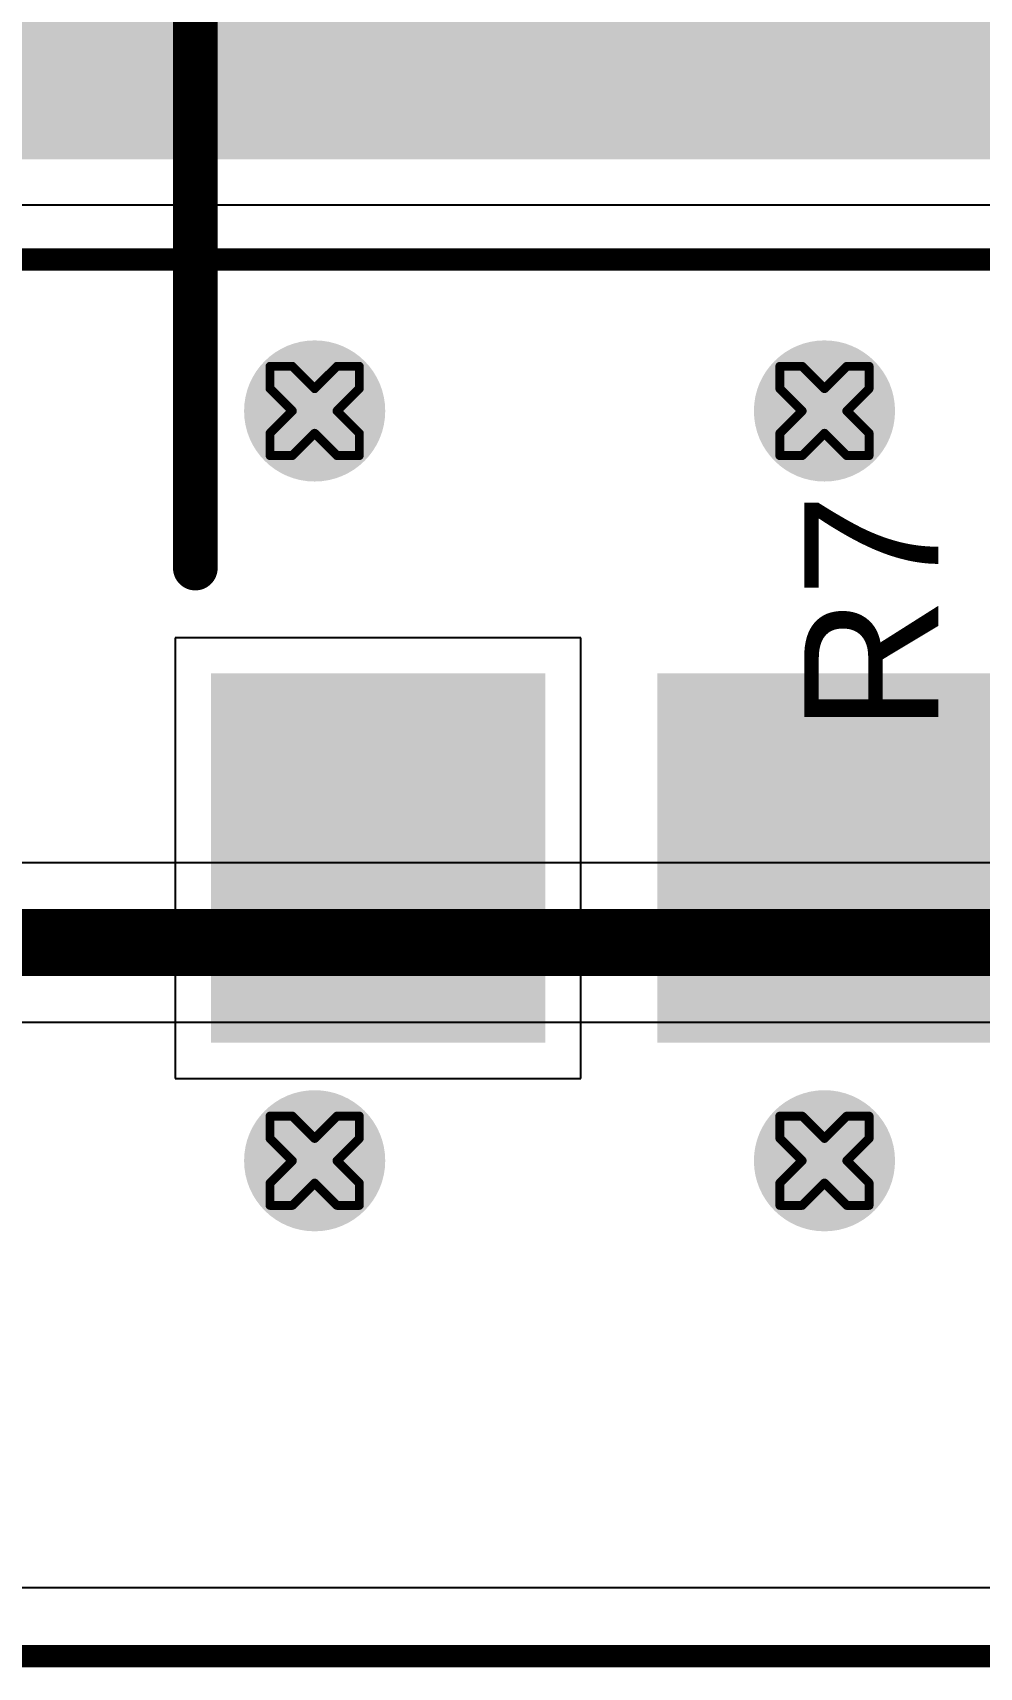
# Model space of a CAD drawing. Header units: inches. Extents: x -1 to 351, y 0 to 83.
# Drawn here: x 44.83 to 50.21, y -0.06 to 9.24 of the extents above; entities that cross this region are included whole.
import ezdxf

# ---------------------------------------------------------------- set-up
doc = ezdxf.new("R2010")
doc.units = ezdxf.units.IN
for name, color, linetype in [('Board Outline', 216, 'Continuous'), ('Bottom Layer', 5, 'Continuous'), ('Bottom Overlay', 54, 'Continuous'), ('Bottom Paste', 16, 'Continuous'), ('Bottom Solder', 6, 'Continuous'), ('Drill Drawing', 1, 'Continuous'), ('Top Layer', 1, 'Continuous'), ('Top Overlay', 2, 'Continuous'), ('Top Solder', 216, 'Continuous'), ('Via Holes', 16, 'Continuous')]:
    doc.layers.add(name, color=color, linetype=linetype)
doc.styles.add('Arial', font='', dxfattribs={"height": 0.2})
doc.styles.get('Arial').set_extended_font_data('Arial')

# ---------------------------------------------------------------- blocks, each defined once
blk = doc.blocks.new('BW16_7')
at = {"layer": 'Top Overlay'}
blk.add_lwpolyline([(-8, -8.9999, 0.127, 0.127, 0), (8, -8.9999, 0.127, 0.127, 0)], format="xyseb", dxfattribs=at)
blk = doc.blocks.new('SOP_8__S_T_____B_21')
at = {"layer": 'Bottom Layer'}
for points in [[(-5.9505, 2.91), (-5.9505, 4.71), (-3.9505, 4.71), (-3.9505, 2.91)], [(-5.9505, 0.37), (-5.9505, 2.17), (-3.9505, 2.17), (-3.9505, 0.37)]]:
    blk.add_hatch(color=5, dxfattribs=at).paths.add_polyline_path(points)
at = {"layer": 'Bottom Paste'}
for points in [[(-5.9505, 2.91), (-5.9505, 4.71), (-3.9505, 4.71), (-3.9505, 2.91)], [(-5.9505, 0.37), (-5.9505, 2.17), (-3.9505, 2.17), (-3.9505, 0.37)]]:
    blk.add_hatch(color=16, dxfattribs=at).paths.add_polyline_path(points)
at = {"layer": 'Bottom Solder'}
for points in [[(-6.0013, 2.8592), (-6.0013, 4.7608), (-3.8997, 4.7608), (-3.8997, 2.8592)], [(-6.0013, 0.3192), (-6.0013, 2.2208), (-3.8997, 2.2208), (-3.8997, 0.3192)]]:
    blk.add_hatch(color=6, dxfattribs=at).paths.add_polyline_path(points)
at = {"layer": 'Bottom Overlay'}
blk.add_lwpolyline([(-3.3, 4.85, 0.254, 0.254, 0), (3.3, 4.85, 0.254, 0.254, 0)], format="xyseb", dxfattribs=at)
blk.add_lwpolyline([(-3.3635, 4.85, 0.127, 0.127, 1), (-3.2365, 4.85, 0.127, 0.127, 1)], format="xyseb", close=True, dxfattribs=at)

msp = doc.modelspace()

# ---------------------------------------------------------------- hatches: boundary and pattern name
at = {"layer": 'Bottom Layer'}
msp.add_hatch(color=5, dxfattribs=at).paths.add_polyline_path([(33.3769, 8.5184), (63.6163, 8.5184), (63.6163, 9.5122), (33.3769, 9.5122)])
h = msp.add_hatch(color=5, dxfattribs=at)
edge = h.paths.add_edge_path()
edge.add_arc((46.4312, 7.0866), 0.3, 0, 360)
h = msp.add_hatch(color=5, dxfattribs=at)
edge = h.paths.add_edge_path()
edge.add_arc((49.3322, 7.0866), 0.3, 0, 360)
h = msp.add_hatch(color=5, dxfattribs=at)
edge = h.paths.add_edge_path()
edge.add_arc((46.4312, 2.8194), 0.3, 0, 360)
h = msp.add_hatch(color=5, dxfattribs=at)
edge = h.paths.add_edge_path()
edge.add_arc((49.3322, 2.8194), 0.3, 0, 360)
at = {"layer": 'Bottom Solder'}
h = msp.add_hatch(color=6, dxfattribs=at)
edge = h.paths.add_edge_path()
edge.add_arc((46.4312, 7.0866), 0.4016, 0, 360)
h = msp.add_hatch(color=6, dxfattribs=at)
edge = h.paths.add_edge_path()
edge.add_arc((49.3322, 7.0866), 0.4016, 0, 360)
h = msp.add_hatch(color=6, dxfattribs=at)
edge = h.paths.add_edge_path()
edge.add_arc((46.4312, 2.8194), 0.4016, 0, 360)
h = msp.add_hatch(color=6, dxfattribs=at)
edge = h.paths.add_edge_path()
edge.add_arc((49.3322, 2.8194), 0.4016, 0, 360)
at = {"layer": 'Top Layer'}
h = msp.add_hatch(color=1, dxfattribs=at)
edge = h.paths.add_edge_path()
edge.add_arc((46.4312, 7.0866), 0.3, 0, 360)
h = msp.add_hatch(color=1, dxfattribs=at)
edge = h.paths.add_edge_path()
edge.add_arc((49.3322, 7.0866), 0.3, 0, 360)
h = msp.add_hatch(color=1, dxfattribs=at)
edge = h.paths.add_edge_path()
edge.add_arc((46.4312, 2.8194), 0.3, 0, 360)
h = msp.add_hatch(color=1, dxfattribs=at)
edge = h.paths.add_edge_path()
edge.add_arc((49.3322, 2.8194), 0.3, 0, 360)
at = {"layer": 'Top Solder'}
h = msp.add_hatch(color=216, dxfattribs=at)
edge = h.paths.add_edge_path()
edge.add_arc((46.4312, 7.0866), 0.4016, 0, 360)
h = msp.add_hatch(color=216, dxfattribs=at)
edge = h.paths.add_edge_path()
edge.add_arc((49.3322, 7.0866), 0.4016, 0, 360)
h = msp.add_hatch(color=216, dxfattribs=at)
edge = h.paths.add_edge_path()
edge.add_arc((46.4312, 2.8194), 0.4016, 0, 360)
h = msp.add_hatch(color=216, dxfattribs=at)
edge = h.paths.add_edge_path()
edge.add_arc((49.3322, 2.8194), 0.4016, 0, 360)
at = {"layer": 'Via Holes'}
h = msp.add_hatch(color=7, dxfattribs=at)
edge = h.paths.add_edge_path()
edge.add_arc((46.4312, 7.0866), 0.15, 0, 360)
h = msp.add_hatch(color=7, dxfattribs=at)
edge = h.paths.add_edge_path()
edge.add_arc((49.3322, 7.0866), 0.15, 0, 360)
h = msp.add_hatch(color=7, dxfattribs=at)
edge = h.paths.add_edge_path()
edge.add_arc((46.4312, 2.8194), 0.15, 0, 360)
h = msp.add_hatch(color=7, dxfattribs=at)
edge = h.paths.add_edge_path()
edge.add_arc((49.3322, 2.8194), 0.15, 0, 360)

# ---------------------------------------------------------------- linework, layer by layer
at = {"layer": 'Board Outline'}
msp.add_lwpolyline([(0, 0, 0.127, 0.127, 0), (97.0029, 0, 0.127, 0.127, 0)], format="xyseb", dxfattribs=at)
at = {"layer": 'Bottom Layer'}
for p, q in [((44.4593, 8.2594), (52.2803, 8.2594)), ((47.9462, 5.7959), (45.6382, 5.7959)), ((45.6382, 5.7959), (45.6382, 3.2879)), ((47.9462, 3.2879), (47.9462, 5.7959)), ((45.6382, 3.2879), (47.9462, 3.2879)), ((92.262, 0.3885), (0.3885, 0.3885))]:
    msp.add_line(p, q, dxfattribs=at)
at = {"layer": 'Drill Drawing'}
for points in [[(46.1772, 7.2136, 0.0508, 0.0508, 0), (46.1772, 7.3406, 0.0508, 0.0508, 0)], [(46.1772, 7.3406, 0.0508, 0.0508, 0), (46.3042, 7.3406, 0.0508, 0.0508, 0)], [(46.3042, 7.3406, 0.0508, 0.0508, 0), (46.4312, 7.2136, 0.0508, 0.0508, 0)], [(46.4312, 7.2136, 0.0508, 0.0508, 0), (46.5582, 7.3406, 0.0508, 0.0508, 0)], [(46.5582, 7.3406, 0.0508, 0.0508, 0), (46.6852, 7.3406, 0.0508, 0.0508, 0)], [(46.6852, 7.2136, 0.0508, 0.0508, 0), (46.6852, 7.3406, 0.0508, 0.0508, 0)], [(49.0782, 7.2136, 0.0508, 0.0508, 0), (49.0782, 7.3406, 0.0508, 0.0508, 0)], [(49.0782, 7.3406, 0.0508, 0.0508, 0), (49.2052, 7.3406, 0.0508, 0.0508, 0)], [(49.2052, 7.3406, 0.0508, 0.0508, 0), (49.3322, 7.2136, 0.0508, 0.0508, 0)], [(49.3322, 7.2136, 0.0508, 0.0508, 0), (49.4592, 7.3406, 0.0508, 0.0508, 0)], [(49.4592, 7.3406, 0.0508, 0.0508, 0), (49.5862, 7.3406, 0.0508, 0.0508, 0)], [(49.5862, 7.2136, 0.0508, 0.0508, 0), (49.5862, 7.3406, 0.0508, 0.0508, 0)], [(46.1772, 7.2136, 0.0508, 0.0508, 0), (46.3042, 7.0866, 0.0508, 0.0508, 0)], [(46.5582, 7.0866, 0.0508, 0.0508, 0), (46.6852, 7.2136, 0.0508, 0.0508, 0)], [(49.0782, 7.2136, 0.0508, 0.0508, 0), (49.2052, 7.0866, 0.0508, 0.0508, 0)], [(49.4592, 7.0866, 0.0508, 0.0508, 0), (49.5862, 7.2136, 0.0508, 0.0508, 0)], [(46.1772, 6.9596, 0.0508, 0.0508, 0), (46.3042, 7.0866, 0.0508, 0.0508, 0)], [(46.5582, 7.0866, 0.0508, 0.0508, 0), (46.6852, 6.9596, 0.0508, 0.0508, 0)], [(49.0782, 6.9596, 0.0508, 0.0508, 0), (49.2052, 7.0866, 0.0508, 0.0508, 0)], [(49.4592, 7.0866, 0.0508, 0.0508, 0), (49.5862, 6.9596, 0.0508, 0.0508, 0)], [(46.1772, 6.8326, 0.0508, 0.0508, 0), (46.1772, 6.9596, 0.0508, 0.0508, 0)], [(46.3042, 6.8326, 0.0508, 0.0508, 0), (46.4312, 6.9596, 0.0508, 0.0508, 0)], [(46.4312, 6.9596, 0.0508, 0.0508, 0), (46.5582, 6.8326, 0.0508, 0.0508, 0)], [(46.6852, 6.8326, 0.0508, 0.0508, 0), (46.6852, 6.9596, 0.0508, 0.0508, 0)], [(49.0782, 6.8326, 0.0508, 0.0508, 0), (49.0782, 6.9596, 0.0508, 0.0508, 0)], [(49.2052, 6.8326, 0.0508, 0.0508, 0), (49.3322, 6.9596, 0.0508, 0.0508, 0)], [(49.3322, 6.9596, 0.0508, 0.0508, 0), (49.4592, 6.8326, 0.0508, 0.0508, 0)], [(49.5862, 6.8326, 0.0508, 0.0508, 0), (49.5862, 6.9596, 0.0508, 0.0508, 0)], [(46.1772, 6.8326, 0.0508, 0.0508, 0), (46.3042, 6.8326, 0.0508, 0.0508, 0)], [(46.5582, 6.8326, 0.0508, 0.0508, 0), (46.6852, 6.8326, 0.0508, 0.0508, 0)], [(49.0782, 6.8326, 0.0508, 0.0508, 0), (49.2052, 6.8326, 0.0508, 0.0508, 0)], [(49.4592, 6.8326, 0.0508, 0.0508, 0), (49.5862, 6.8326, 0.0508, 0.0508, 0)], [(46.1772, 2.9464, 0.0508, 0.0508, 0), (46.1772, 3.0734, 0.0508, 0.0508, 0)], [(46.1772, 3.0734, 0.0508, 0.0508, 0), (46.3042, 3.0734, 0.0508, 0.0508, 0)], [(46.3042, 3.0734, 0.0508, 0.0508, 0), (46.4312, 2.9464, 0.0508, 0.0508, 0)], [(46.4312, 2.9464, 0.0508, 0.0508, 0), (46.5582, 3.0734, 0.0508, 0.0508, 0)], [(46.5582, 3.0734, 0.0508, 0.0508, 0), (46.6852, 3.0734, 0.0508, 0.0508, 0)], [(46.6852, 2.9464, 0.0508, 0.0508, 0), (46.6852, 3.0734, 0.0508, 0.0508, 0)], [(49.0782, 2.9464, 0.0508, 0.0508, 0), (49.0782, 3.0734, 0.0508, 0.0508, 0)], [(49.0782, 3.0734, 0.0508, 0.0508, 0), (49.2052, 3.0734, 0.0508, 0.0508, 0)], [(49.2052, 3.0734, 0.0508, 0.0508, 0), (49.3322, 2.9464, 0.0508, 0.0508, 0)], [(49.3322, 2.9464, 0.0508, 0.0508, 0), (49.4592, 3.0734, 0.0508, 0.0508, 0)], [(49.4592, 3.0734, 0.0508, 0.0508, 0), (49.5862, 3.0734, 0.0508, 0.0508, 0)], [(49.5862, 2.9464, 0.0508, 0.0508, 0), (49.5862, 3.0734, 0.0508, 0.0508, 0)], [(46.1772, 2.9464, 0.0508, 0.0508, 0), (46.3042, 2.8194, 0.0508, 0.0508, 0)], [(46.5582, 2.8194, 0.0508, 0.0508, 0), (46.6852, 2.9464, 0.0508, 0.0508, 0)], [(49.0782, 2.9464, 0.0508, 0.0508, 0), (49.2052, 2.8194, 0.0508, 0.0508, 0)], [(49.4592, 2.8194, 0.0508, 0.0508, 0), (49.5862, 2.9464, 0.0508, 0.0508, 0)], [(46.1772, 2.6924, 0.0508, 0.0508, 0), (46.3042, 2.8194, 0.0508, 0.0508, 0)], [(46.5582, 2.8194, 0.0508, 0.0508, 0), (46.6852, 2.6924, 0.0508, 0.0508, 0)], [(49.0782, 2.6924, 0.0508, 0.0508, 0), (49.2052, 2.8194, 0.0508, 0.0508, 0)], [(49.4592, 2.8194, 0.0508, 0.0508, 0), (49.5862, 2.6924, 0.0508, 0.0508, 0)], [(46.1772, 2.5654, 0.0508, 0.0508, 0), (46.1772, 2.6924, 0.0508, 0.0508, 0)], [(46.3042, 2.5654, 0.0508, 0.0508, 0), (46.4312, 2.6924, 0.0508, 0.0508, 0)], [(46.4312, 2.6924, 0.0508, 0.0508, 0), (46.5582, 2.5654, 0.0508, 0.0508, 0)], [(46.6852, 2.5654, 0.0508, 0.0508, 0), (46.6852, 2.6924, 0.0508, 0.0508, 0)], [(49.0782, 2.5654, 0.0508, 0.0508, 0), (49.0782, 2.6924, 0.0508, 0.0508, 0)], [(49.2052, 2.5654, 0.0508, 0.0508, 0), (49.3322, 2.6924, 0.0508, 0.0508, 0)], [(49.3322, 2.6924, 0.0508, 0.0508, 0), (49.4592, 2.5654, 0.0508, 0.0508, 0)], [(49.5862, 2.5654, 0.0508, 0.0508, 0), (49.5862, 2.6924, 0.0508, 0.0508, 0)], [(46.1772, 2.5654, 0.0508, 0.0508, 0), (46.3042, 2.5654, 0.0508, 0.0508, 0)], [(46.5582, 2.5654, 0.0508, 0.0508, 0), (46.6852, 2.5654, 0.0508, 0.0508, 0)], [(49.0782, 2.5654, 0.0508, 0.0508, 0), (49.2052, 2.5654, 0.0508, 0.0508, 0)], [(49.4592, 2.5654, 0.0508, 0.0508, 0), (49.5862, 2.5654, 0.0508, 0.0508, 0)]]:
    msp.add_lwpolyline(points, format="xyseb", dxfattribs=at)
for points in [[(46.1645, 7.3406, 0.0254, 0.0254, 1), (46.1899, 7.3406, 0.0254, 0.0254, 1)], [(46.1645, 7.3406, 0.0254, 0.0254, 1), (46.1899, 7.3406, 0.0254, 0.0254, 1)], [(46.2915, 7.3406, 0.0254, 0.0254, 1), (46.3169, 7.3406, 0.0254, 0.0254, 1)], [(46.2915, 7.3406, 0.0254, 0.0254, 1), (46.3169, 7.3406, 0.0254, 0.0254, 1)], [(46.5455, 7.3406, 0.0254, 0.0254, 1), (46.5709, 7.3406, 0.0254, 0.0254, 1)], [(46.5455, 7.3406, 0.0254, 0.0254, 1), (46.5709, 7.3406, 0.0254, 0.0254, 1)], [(46.6725, 7.3406, 0.0254, 0.0254, 1), (46.6979, 7.3406, 0.0254, 0.0254, 1)], [(46.6725, 7.3406, 0.0254, 0.0254, 1), (46.6979, 7.3406, 0.0254, 0.0254, 1)], [(49.0655, 7.3406, 0.0254, 0.0254, 1), (49.0909, 7.3406, 0.0254, 0.0254, 1)], [(49.0655, 7.3406, 0.0254, 0.0254, 1), (49.0909, 7.3406, 0.0254, 0.0254, 1)], [(49.1925, 7.3406, 0.0254, 0.0254, 1), (49.2179, 7.3406, 0.0254, 0.0254, 1)], [(49.1925, 7.3406, 0.0254, 0.0254, 1), (49.2179, 7.3406, 0.0254, 0.0254, 1)], [(49.4465, 7.3406, 0.0254, 0.0254, 1), (49.4719, 7.3406, 0.0254, 0.0254, 1)], [(49.4465, 7.3406, 0.0254, 0.0254, 1), (49.4719, 7.3406, 0.0254, 0.0254, 1)], [(49.5735, 7.3406, 0.0254, 0.0254, 1), (49.5989, 7.3406, 0.0254, 0.0254, 1)], [(49.5735, 7.3406, 0.0254, 0.0254, 1), (49.5989, 7.3406, 0.0254, 0.0254, 1)], [(46.1645, 7.2136, 0.0254, 0.0254, 1), (46.1899, 7.2136, 0.0254, 0.0254, 1)], [(46.1645, 7.2136, 0.0254, 0.0254, 1), (46.1899, 7.2136, 0.0254, 0.0254, 1)], [(46.4185, 7.2136, 0.0254, 0.0254, 1), (46.4439, 7.2136, 0.0254, 0.0254, 1)], [(46.4185, 7.2136, 0.0254, 0.0254, 1), (46.4439, 7.2136, 0.0254, 0.0254, 1)], [(46.6725, 7.2136, 0.0254, 0.0254, 1), (46.6979, 7.2136, 0.0254, 0.0254, 1)], [(46.6725, 7.2136, 0.0254, 0.0254, 1), (46.6979, 7.2136, 0.0254, 0.0254, 1)], [(49.0655, 7.2136, 0.0254, 0.0254, 1), (49.0909, 7.2136, 0.0254, 0.0254, 1)], [(49.0655, 7.2136, 0.0254, 0.0254, 1), (49.0909, 7.2136, 0.0254, 0.0254, 1)], [(49.3195, 7.2136, 0.0254, 0.0254, 1), (49.3449, 7.2136, 0.0254, 0.0254, 1)], [(49.3195, 7.2136, 0.0254, 0.0254, 1), (49.3449, 7.2136, 0.0254, 0.0254, 1)], [(49.5735, 7.2136, 0.0254, 0.0254, 1), (49.5989, 7.2136, 0.0254, 0.0254, 1)], [(49.5735, 7.2136, 0.0254, 0.0254, 1), (49.5989, 7.2136, 0.0254, 0.0254, 1)], [(46.2915, 7.0866, 0.0254, 0.0254, 1), (46.3169, 7.0866, 0.0254, 0.0254, 1)], [(46.2915, 7.0866, 0.0254, 0.0254, 1), (46.3169, 7.0866, 0.0254, 0.0254, 1)], [(46.5455, 7.0866, 0.0254, 0.0254, 1), (46.5709, 7.0866, 0.0254, 0.0254, 1)], [(46.5455, 7.0866, 0.0254, 0.0254, 1), (46.5709, 7.0866, 0.0254, 0.0254, 1)], [(49.1925, 7.0866, 0.0254, 0.0254, 1), (49.2179, 7.0866, 0.0254, 0.0254, 1)], [(49.1925, 7.0866, 0.0254, 0.0254, 1), (49.2179, 7.0866, 0.0254, 0.0254, 1)], [(49.4465, 7.0866, 0.0254, 0.0254, 1), (49.4719, 7.0866, 0.0254, 0.0254, 1)], [(49.4465, 7.0866, 0.0254, 0.0254, 1), (49.4719, 7.0866, 0.0254, 0.0254, 1)], [(46.1645, 6.9596, 0.0254, 0.0254, 1), (46.1899, 6.9596, 0.0254, 0.0254, 1)], [(46.1645, 6.9596, 0.0254, 0.0254, 1), (46.1899, 6.9596, 0.0254, 0.0254, 1)], [(46.4185, 6.9596, 0.0254, 0.0254, 1), (46.4439, 6.9596, 0.0254, 0.0254, 1)], [(46.4185, 6.9596, 0.0254, 0.0254, 1), (46.4439, 6.9596, 0.0254, 0.0254, 1)], [(46.6725, 6.9596, 0.0254, 0.0254, 1), (46.6979, 6.9596, 0.0254, 0.0254, 1)], [(46.6725, 6.9596, 0.0254, 0.0254, 1), (46.6979, 6.9596, 0.0254, 0.0254, 1)], [(49.0655, 6.9596, 0.0254, 0.0254, 1), (49.0909, 6.9596, 0.0254, 0.0254, 1)], [(49.0655, 6.9596, 0.0254, 0.0254, 1), (49.0909, 6.9596, 0.0254, 0.0254, 1)], [(49.3195, 6.9596, 0.0254, 0.0254, 1), (49.3449, 6.9596, 0.0254, 0.0254, 1)], [(49.3195, 6.9596, 0.0254, 0.0254, 1), (49.3449, 6.9596, 0.0254, 0.0254, 1)], [(49.5735, 6.9596, 0.0254, 0.0254, 1), (49.5989, 6.9596, 0.0254, 0.0254, 1)], [(49.5735, 6.9596, 0.0254, 0.0254, 1), (49.5989, 6.9596, 0.0254, 0.0254, 1)], [(46.1645, 6.8326, 0.0254, 0.0254, 1), (46.1899, 6.8326, 0.0254, 0.0254, 1)], [(46.1645, 6.8326, 0.0254, 0.0254, 1), (46.1899, 6.8326, 0.0254, 0.0254, 1)], [(46.2915, 6.8326, 0.0254, 0.0254, 1), (46.3169, 6.8326, 0.0254, 0.0254, 1)], [(46.2915, 6.8326, 0.0254, 0.0254, 1), (46.3169, 6.8326, 0.0254, 0.0254, 1)], [(46.5455, 6.8326, 0.0254, 0.0254, 1), (46.5709, 6.8326, 0.0254, 0.0254, 1)], [(46.5455, 6.8326, 0.0254, 0.0254, 1), (46.5709, 6.8326, 0.0254, 0.0254, 1)], [(46.6725, 6.8326, 0.0254, 0.0254, 1), (46.6979, 6.8326, 0.0254, 0.0254, 1)], [(46.6725, 6.8326, 0.0254, 0.0254, 1), (46.6979, 6.8326, 0.0254, 0.0254, 1)], [(49.0655, 6.8326, 0.0254, 0.0254, 1), (49.0909, 6.8326, 0.0254, 0.0254, 1)], [(49.0655, 6.8326, 0.0254, 0.0254, 1), (49.0909, 6.8326, 0.0254, 0.0254, 1)], [(49.1925, 6.8326, 0.0254, 0.0254, 1), (49.2179, 6.8326, 0.0254, 0.0254, 1)], [(49.1925, 6.8326, 0.0254, 0.0254, 1), (49.2179, 6.8326, 0.0254, 0.0254, 1)], [(49.4465, 6.8326, 0.0254, 0.0254, 1), (49.4719, 6.8326, 0.0254, 0.0254, 1)], [(49.4465, 6.8326, 0.0254, 0.0254, 1), (49.4719, 6.8326, 0.0254, 0.0254, 1)], [(49.5735, 6.8326, 0.0254, 0.0254, 1), (49.5989, 6.8326, 0.0254, 0.0254, 1)], [(49.5735, 6.8326, 0.0254, 0.0254, 1), (49.5989, 6.8326, 0.0254, 0.0254, 1)], [(46.1645, 3.0734, 0.0254, 0.0254, 1), (46.1899, 3.0734, 0.0254, 0.0254, 1)], [(46.1645, 3.0734, 0.0254, 0.0254, 1), (46.1899, 3.0734, 0.0254, 0.0254, 1)], [(46.2915, 3.0734, 0.0254, 0.0254, 1), (46.3169, 3.0734, 0.0254, 0.0254, 1)], [(46.2915, 3.0734, 0.0254, 0.0254, 1), (46.3169, 3.0734, 0.0254, 0.0254, 1)], [(46.5455, 3.0734, 0.0254, 0.0254, 1), (46.5709, 3.0734, 0.0254, 0.0254, 1)], [(46.5455, 3.0734, 0.0254, 0.0254, 1), (46.5709, 3.0734, 0.0254, 0.0254, 1)], [(46.6725, 3.0734, 0.0254, 0.0254, 1), (46.6979, 3.0734, 0.0254, 0.0254, 1)], [(46.6725, 3.0734, 0.0254, 0.0254, 1), (46.6979, 3.0734, 0.0254, 0.0254, 1)], [(49.0655, 3.0734, 0.0254, 0.0254, 1), (49.0909, 3.0734, 0.0254, 0.0254, 1)], [(49.0655, 3.0734, 0.0254, 0.0254, 1), (49.0909, 3.0734, 0.0254, 0.0254, 1)], [(49.1925, 3.0734, 0.0254, 0.0254, 1), (49.2179, 3.0734, 0.0254, 0.0254, 1)], [(49.1925, 3.0734, 0.0254, 0.0254, 1), (49.2179, 3.0734, 0.0254, 0.0254, 1)], [(49.4465, 3.0734, 0.0254, 0.0254, 1), (49.4719, 3.0734, 0.0254, 0.0254, 1)], [(49.4465, 3.0734, 0.0254, 0.0254, 1), (49.4719, 3.0734, 0.0254, 0.0254, 1)], [(49.5735, 3.0734, 0.0254, 0.0254, 1), (49.5989, 3.0734, 0.0254, 0.0254, 1)], [(49.5735, 3.0734, 0.0254, 0.0254, 1), (49.5989, 3.0734, 0.0254, 0.0254, 1)], [(46.1645, 2.9464, 0.0254, 0.0254, 1), (46.1899, 2.9464, 0.0254, 0.0254, 1)], [(46.1645, 2.9464, 0.0254, 0.0254, 1), (46.1899, 2.9464, 0.0254, 0.0254, 1)], [(46.4185, 2.9464, 0.0254, 0.0254, 1), (46.4439, 2.9464, 0.0254, 0.0254, 1)], [(46.4185, 2.9464, 0.0254, 0.0254, 1), (46.4439, 2.9464, 0.0254, 0.0254, 1)], [(46.6725, 2.9464, 0.0254, 0.0254, 1), (46.6979, 2.9464, 0.0254, 0.0254, 1)], [(46.6725, 2.9464, 0.0254, 0.0254, 1), (46.6979, 2.9464, 0.0254, 0.0254, 1)], [(49.0655, 2.9464, 0.0254, 0.0254, 1), (49.0909, 2.9464, 0.0254, 0.0254, 1)], [(49.0655, 2.9464, 0.0254, 0.0254, 1), (49.0909, 2.9464, 0.0254, 0.0254, 1)], [(49.3195, 2.9464, 0.0254, 0.0254, 1), (49.3449, 2.9464, 0.0254, 0.0254, 1)], [(49.3195, 2.9464, 0.0254, 0.0254, 1), (49.3449, 2.9464, 0.0254, 0.0254, 1)], [(49.5735, 2.9464, 0.0254, 0.0254, 1), (49.5989, 2.9464, 0.0254, 0.0254, 1)], [(49.5735, 2.9464, 0.0254, 0.0254, 1), (49.5989, 2.9464, 0.0254, 0.0254, 1)], [(46.2915, 2.8194, 0.0254, 0.0254, 1), (46.3169, 2.8194, 0.0254, 0.0254, 1)], [(46.2915, 2.8194, 0.0254, 0.0254, 1), (46.3169, 2.8194, 0.0254, 0.0254, 1)], [(46.5455, 2.8194, 0.0254, 0.0254, 1), (46.5709, 2.8194, 0.0254, 0.0254, 1)], [(46.5455, 2.8194, 0.0254, 0.0254, 1), (46.5709, 2.8194, 0.0254, 0.0254, 1)], [(49.1925, 2.8194, 0.0254, 0.0254, 1), (49.2179, 2.8194, 0.0254, 0.0254, 1)], [(49.1925, 2.8194, 0.0254, 0.0254, 1), (49.2179, 2.8194, 0.0254, 0.0254, 1)], [(49.4465, 2.8194, 0.0254, 0.0254, 1), (49.4719, 2.8194, 0.0254, 0.0254, 1)], [(49.4465, 2.8194, 0.0254, 0.0254, 1), (49.4719, 2.8194, 0.0254, 0.0254, 1)], [(46.1645, 2.6924, 0.0254, 0.0254, 1), (46.1899, 2.6924, 0.0254, 0.0254, 1)], [(46.1645, 2.6924, 0.0254, 0.0254, 1), (46.1899, 2.6924, 0.0254, 0.0254, 1)], [(46.4185, 2.6924, 0.0254, 0.0254, 1), (46.4439, 2.6924, 0.0254, 0.0254, 1)], [(46.4185, 2.6924, 0.0254, 0.0254, 1), (46.4439, 2.6924, 0.0254, 0.0254, 1)], [(46.6725, 2.6924, 0.0254, 0.0254, 1), (46.6979, 2.6924, 0.0254, 0.0254, 1)], [(46.6725, 2.6924, 0.0254, 0.0254, 1), (46.6979, 2.6924, 0.0254, 0.0254, 1)], [(49.0655, 2.6924, 0.0254, 0.0254, 1), (49.0909, 2.6924, 0.0254, 0.0254, 1)], [(49.0655, 2.6924, 0.0254, 0.0254, 1), (49.0909, 2.6924, 0.0254, 0.0254, 1)], [(49.3195, 2.6924, 0.0254, 0.0254, 1), (49.3449, 2.6924, 0.0254, 0.0254, 1)], [(49.3195, 2.6924, 0.0254, 0.0254, 1), (49.3449, 2.6924, 0.0254, 0.0254, 1)], [(49.5735, 2.6924, 0.0254, 0.0254, 1), (49.5989, 2.6924, 0.0254, 0.0254, 1)], [(49.5735, 2.6924, 0.0254, 0.0254, 1), (49.5989, 2.6924, 0.0254, 0.0254, 1)], [(46.1645, 2.5654, 0.0254, 0.0254, 1), (46.1899, 2.5654, 0.0254, 0.0254, 1)], [(46.1645, 2.5654, 0.0254, 0.0254, 1), (46.1899, 2.5654, 0.0254, 0.0254, 1)], [(46.2915, 2.5654, 0.0254, 0.0254, 1), (46.3169, 2.5654, 0.0254, 0.0254, 1)], [(46.2915, 2.5654, 0.0254, 0.0254, 1), (46.3169, 2.5654, 0.0254, 0.0254, 1)], [(46.5455, 2.5654, 0.0254, 0.0254, 1), (46.5709, 2.5654, 0.0254, 0.0254, 1)], [(46.5455, 2.5654, 0.0254, 0.0254, 1), (46.5709, 2.5654, 0.0254, 0.0254, 1)], [(46.6725, 2.5654, 0.0254, 0.0254, 1), (46.6979, 2.5654, 0.0254, 0.0254, 1)], [(46.6725, 2.5654, 0.0254, 0.0254, 1), (46.6979, 2.5654, 0.0254, 0.0254, 1)], [(49.0655, 2.5654, 0.0254, 0.0254, 1), (49.0909, 2.5654, 0.0254, 0.0254, 1)], [(49.0655, 2.5654, 0.0254, 0.0254, 1), (49.0909, 2.5654, 0.0254, 0.0254, 1)], [(49.1925, 2.5654, 0.0254, 0.0254, 1), (49.2179, 2.5654, 0.0254, 0.0254, 1)], [(49.1925, 2.5654, 0.0254, 0.0254, 1), (49.2179, 2.5654, 0.0254, 0.0254, 1)], [(49.4465, 2.5654, 0.0254, 0.0254, 1), (49.4719, 2.5654, 0.0254, 0.0254, 1)], [(49.4465, 2.5654, 0.0254, 0.0254, 1), (49.4719, 2.5654, 0.0254, 0.0254, 1)], [(49.5735, 2.5654, 0.0254, 0.0254, 1), (49.5989, 2.5654, 0.0254, 0.0254, 1)], [(49.5735, 2.5654, 0.0254, 0.0254, 1), (49.5989, 2.5654, 0.0254, 0.0254, 1)]]:
    msp.add_lwpolyline(points, format="xyseb", close=True, dxfattribs=at)
at = {"layer": 'Top Layer'}
for p, q in [((51.3459, 4.5148), (42.5955, 4.5148)), ((41.2766, 3.6084), (57.2191, 3.6084)), ((92.2065, 0.3885), (0.3885, 0.3885))]:
    msp.add_line(p, q, dxfattribs=at)
msp.add_lwpolyline([(41.2765, 4.0616, 0.381, 0.381, 0), (57.2191, 4.0616, 0.381, 0.381, 0)], format="xyseb", dxfattribs=at)

# ---------------------------------------------------------------- block references
msp.add_blockref('BW16_7', (47.0029, 16.9482))
at = {"rotation": 90}
msp.add_blockref('SOP_8__S_T_____B_21', (50.6022, 9.4924), dxfattribs=at)

# ---------------------------------------------------------------- texts
at = {"layer": 'Top Overlay', "style": 'Arial'}
msp.add_text('R7', height=0.762, rotation=90, dxfattribs=at).set_placement((49.9792, 5.258))

doc.saveas('drawing.dxf')
